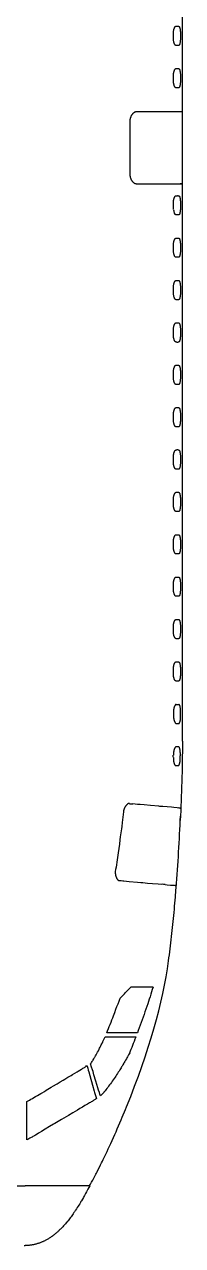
# Model space of a CAD drawing. Extents: x -17108 to 71323, y -8319 to 54197.
# Drawn here: x 53572 to 55557, y -8319 to 7051 of the extents above; entities that cross this region are included whole.
import ezdxf

# ---------------------------------------------------------------- set-up
doc = ezdxf.new("R2010")
doc.units = 0
doc.layers.get('0').update_dxf_attribs({"linetype": 'CONTINUOUS'})

msp = doc.modelspace()

# ---------------------------------------------------------------- linework, layer by layer
at = {"color": 7}
for p, q in [((55557, -1969), (55557, 22504)), ((55487, 7029), (55509, 7029)), ((55531, 6922), (55531, 6894)), ((55476, 6496), (55509, 6496)), ((55531, 6389), (55531, 6361)), ((55509, 6254), (55476, 6254)), ((55557, 5952), (54986, 5952)), ((54895, 5827), (54895, 5170)), ((54986, 5045), (55557, 5045)), ((55557, 5045), (55527, 5045)), ((55476, 4362), (55509, 4362)), ((55531, 4255), (55531, 4235)), ((55476, 3828), (55509, 3828)), ((55531, 3721), (55531, 3698)), ((55476, 3295), (55509, 3295)), ((55531, 3188), (55531, 3160)), ((55487, 2762), (55509, 2762)), ((55531, 2655), (55531, 2627)), ((55476, 2228), (55509, 2228)), ((55531, 2121), (55531, 2093)), ((55509, 1986), (55476, 1986)), ((55531, 1055), (55531, 1027)), ((55476, 628), (55509, 628)), ((55531, 521), (55531, 496)), ((55509, -147), (55476, -147)), ((55531, -12), (55531, -40)), ((55485, -439), (55509, -439)), ((55531, -546), (55531, -574)), ((55476, -972), (55509, -972)), ((55509, -1214), (55476, -1214)), ((55531, -1079), (55531, -1107)), ((55443, -1614), (55443, -1642)), ((55534, -1641), (55534, -1613)), ((55510, -2042), (55476, -2042)), ((55473, -2278), (55506, -2278)), ((55261, -2789), (55155, -2780)), ((54767, -5691), (54973, -5691)), ((53602, -6989), (53602, -6508))]:
    msp.add_line(p, q, dxfattribs=at)
at = {"color": 7, "ltscale": 0.35}
for p, q in [((55442, 6908), (55442, 6922)), ((55442, 6894), (55442, 6908)), ((55442, 6375), (55442, 6389)), ((55442, 6361), (55442, 6375)), ((55442, 4241), (55442, 4255)), ((55442, 3707), (55442, 3721)), ((55442, 3174), (55442, 3188)), ((55442, 2641), (55442, 2655)), ((55442, 2627), (55442, 2641)), ((55442, 2107), (55442, 2121)), ((55442, 1574), (55442, 1588)), ((55442, 1027), (55442, 1041)), ((55442, 507), (55442, 521)), ((55442, 493), (55442, 507)), ((55442, -26), (55442, -12)), ((55442, -560), (55442, -546)), ((55442, -574), (55442, -560))]:
    msp.add_line(p, q, dxfattribs=at)
at = {"color": 7, "ltscale": 0.349976}
for p, q in [((55442, 4774), (55442, 4788)), ((55442, 4227), (55442, 4241)), ((55442, 3693), (55442, 3707)), ((55442, 3160), (55442, 3174)), ((55442, 2093), (55442, 2107)), ((55442, 1560), (55442, 1574)), ((55442, -40), (55442, -26)), ((55442, -1107), (55442, -1093))]:
    msp.add_line(p, q, dxfattribs=at)
at = {"color": 7, "ltscale": 0.419995}
msp.add_line((55531, 4777), (55531, 4760), dxfattribs=at)
at = {"color": 7, "ltscale": 0.335449}
for p, q in [((55509, 4120), (55496, 4120)), ((55509, 3586), (55496, 3586))]:
    msp.add_line(p, q, dxfattribs=at)
at = {"color": 7, "ltscale": 0.011523}
msp.add_line((55557, 571), (55557, 571), dxfattribs=at)
at = {"color": 7, "ltscale": 0.011426}
msp.add_line((55557, -1969), (55557, -1969), dxfattribs=at)
msp.add_line((55557, -1969), (55557, -1969), dxfattribs=at)
at = {"color": 7, "ltscale": 0.000497951}
msp.add_line((55508, -2811), (55508, -2811), dxfattribs=at)
at = {"color": 7, "ltscale": 0.022053}
msp.add_line((55057, -3750), (55058, -3750), dxfattribs=at)
at = {"color": 7, "ltscale": 0.000198716}
msp.add_line((55461, -3785), (55461, -3785), dxfattribs=at)
at = {"color": 7, "ltscale": 0.000878906}
msp.add_line((55381, -4735), (55381, -4735), dxfattribs=at)
at = {"color": 7, "ltscale": 0.02373}
msp.add_line((55382, -4735), (55381, -4735), dxfattribs=at)
at = {"color": 7, "ltscale": 0.00384}
msp.add_line((54427, -5994), (54428, -5994), dxfattribs=at)
at = {"color": 7, "ltscale": 0.000870131}
msp.add_line((54428, -5994), (54428, -5994), dxfattribs=at)
at = {"color": 7, "ltscale": 0.053197}
msp.add_line((54347, -6056), (54349, -6054), dxfattribs=at)
at = {"color": 7, "ltscale": 0.000458699}
msp.add_line((54584, -6372), (54584, -6372), dxfattribs=at)
at = {"color": 7, "ltscale": 0.004805}
msp.add_line((54584, -6372), (54584, -6373), dxfattribs=at)
at = {"color": 7, "ltscale": 0.048169}
msp.add_line((53602, -6508), (53602, -6506), dxfattribs=at)
at = {"color": 7, "ltscale": 2.44141e-05}
msp.add_line((53582, -8319), (53582, -8319), dxfattribs=at)
msp.add_line((53582, -8319), (53582, -8319), dxfattribs=at)
at = {"color": 7}
for points in [[(55442, 6922), (55442, 6929), (55442, 6935), (55442, 6942), (55443, 6949), (55444, 6955), (55444, 6961), (55445, 6967), (55446, 6972), (55447, 6978), (55448, 6983), (55449, 6987), (55450, 6992), (55452, 6996), (55453, 7000), (55454, 7002), (55455, 7004), (55456, 7007), (55457, 7009), (55458, 7012), (55459, 7014), (55461, 7017), (55462, 7019), (55464, 7021), (55464, 7022), (55465, 7023), (55466, 7024), (55467, 7024), (55468, 7026), (55469, 7026), (55470, 7027), (55471, 7028)], [(55471, 7028), (55472, 7028), (55474, 7029), (55475, 7029), (55476, 7029), (55476, 7029), (55478, 7029), (55479, 7029), (55480, 7029)], [(55480, 7029), (55481, 7029), (55482, 7029), (55483, 7029), (55484, 7029), (55487, 7029)], [(55509, 7029), (55510, 7029), (55511, 7029), (55512, 7028), (55512, 7028), (55513, 7028), (55513, 7027), (55514, 7027), (55515, 7026), (55516, 7025), (55517, 7024), (55517, 7023), (55518, 7022), (55519, 7020), (55520, 7018), (55520, 7016), (55521, 7015), (55521, 7013), (55523, 7010), (55523, 7007), (55524, 7003), (55525, 7000), (55526, 6997), (55526, 6994), (55527, 6988), (55528, 6983), (55528, 6978), (55529, 6972), (55529, 6968), (55530, 6964), (55530, 6956), (55531, 6947), (55531, 6939), (55531, 6930), (55531, 6922)], [(55475, 6787), (55474, 6787), (55474, 6787), (55473, 6787), (55473, 6787), (55471, 6788), (55470, 6789), (55469, 6789), (55468, 6790), (55468, 6790), (55467, 6791), (55466, 6792), (55465, 6793), (55463, 6795), (55462, 6797), (55460, 6800), (55459, 6802), (55458, 6804), (55457, 6807), (55456, 6809), (55455, 6811), (55454, 6813), (55453, 6816), (55452, 6819), (55451, 6822), (55450, 6825), (55450, 6827), (55448, 6833), (55447, 6838), (55446, 6843), (55445, 6849), (55444, 6855), (55443, 6861), (55443, 6868), (55442, 6874), (55442, 6881), (55442, 6887), (55442, 6894)], [(55486, 6787), (55484, 6787), (55481, 6787), (55478, 6787), (55477, 6787), (55475, 6787)], [(55509, 6787), (55496, 6787), (55491, 6787), (55486, 6787)], [(55531, 6894), (55531, 6886), (55531, 6878), (55531, 6871), (55531, 6864), (55530, 6857), (55529, 6849), (55529, 6845), (55529, 6841), (55528, 6837), (55528, 6833), (55527, 6828), (55526, 6822), (55525, 6817), (55525, 6814), (55524, 6812), (55524, 6810), (55523, 6807), (55522, 6805), (55522, 6803), (55521, 6801), (55520, 6798), (55519, 6796), (55518, 6794), (55517, 6793), (55517, 6792), (55516, 6791), (55516, 6791), (55515, 6790), (55514, 6789), (55514, 6789), (55513, 6788), (55513, 6788), (55512, 6787), (55511, 6787), (55510, 6787), (55509, 6787)], [(55442, 6389), (55442, 6393), (55442, 6397), (55442, 6403), (55442, 6408), (55443, 6414), (55443, 6419), (55444, 6424), (55444, 6429), (55445, 6434), (55446, 6439), (55447, 6444), (55448, 6449), (55449, 6454), (55451, 6459), (55451, 6461), (55452, 6463), (55453, 6466), (55454, 6469), (55455, 6472), (55457, 6475), (55458, 6478), (55459, 6481), (55461, 6484), (55462, 6485), (55462, 6486), (55464, 6488), (55465, 6489), (55466, 6490), (55467, 6491), (55468, 6493), (55469, 6493), (55470, 6494), (55471, 6494), (55472, 6495), (55472, 6495), (55474, 6495), (55475, 6495), (55476, 6496)], [(55509, 6496), (55510, 6495), (55511, 6495), (55512, 6495), (55512, 6495), (55513, 6494), (55513, 6494), (55514, 6493), (55515, 6492), (55516, 6491), (55517, 6490), (55517, 6489), (55518, 6488), (55519, 6486), (55520, 6484), (55521, 6482), (55522, 6479), (55523, 6477), (55523, 6474), (55524, 6471), (55524, 6469), (55525, 6464), (55526, 6460), (55527, 6456), (55528, 6451), (55528, 6448), (55528, 6444), (55529, 6437), (55530, 6430), (55530, 6422), (55531, 6414), (55531, 6406), (55531, 6397), (55531, 6389)], [(55476, 6254), (55475, 6254), (55473, 6254), (55472, 6254), (55471, 6255), (55470, 6255), (55469, 6256), (55468, 6256), (55468, 6257), (55467, 6258), (55466, 6259), (55464, 6261), (55463, 6262), (55462, 6264), (55461, 6265), (55460, 6266), (55459, 6268), (55458, 6271), (55457, 6274), (55455, 6277), (55454, 6280), (55453, 6283), (55452, 6286), (55451, 6288), (55451, 6290), (55449, 6295), (55448, 6300), (55447, 6306), (55446, 6311), (55445, 6317), (55444, 6323), (55443, 6329), (55443, 6335), (55442, 6342), (55442, 6348), (55442, 6354), (55442, 6361)], [(55531, 6361), (55531, 6353), (55531, 6345), (55531, 6337), (55531, 6330), (55530, 6322), (55529, 6314), (55529, 6310), (55529, 6306), (55528, 6301), (55527, 6296), (55527, 6291), (55526, 6288), (55525, 6285), (55525, 6282), (55524, 6280), (55524, 6276), (55523, 6273), (55522, 6270), (55521, 6267), (55520, 6264), (55519, 6263), (55519, 6262), (55518, 6260), (55517, 6259), (55516, 6258), (55516, 6258), (55515, 6257), (55514, 6256), (55513, 6255), (55513, 6255), (55512, 6254), (55512, 6254), (55511, 6254), (55510, 6254), (55510, 6254), (55509, 6254)], [(54986, 5952), (54983, 5952), (54981, 5952), (54978, 5952), (54976, 5951), (54973, 5951), (54971, 5950), (54970, 5950), (54968, 5950), (54967, 5949), (54964, 5948), (54961, 5947), (54958, 5946), (54956, 5945), (54953, 5943), (54951, 5942), (54949, 5941), (54948, 5940), (54945, 5938), (54942, 5936), (54939, 5934), (54936, 5931), (54934, 5929), (54931, 5926), (54929, 5923), (54926, 5920), (54924, 5917), (54921, 5914), (54920, 5912), (54918, 5910), (54916, 5907), (54915, 5905), (54914, 5903), (54912, 5899), (54910, 5895), (54908, 5891), (54906, 5886), (54905, 5883), (54904, 5879), (54902, 5876), (54901, 5872), (54901, 5870), (54900, 5867), (54899, 5865), (54899, 5863), (54898, 5858), (54897, 5853), (54896, 5847), (54896, 5842), (54895, 5837), (54895, 5832), (54895, 5827)], [(54895, 5170), (54895, 5165), (54895, 5160), (54896, 5155), (54896, 5150), (54897, 5145), (54898, 5140), (54899, 5135), (54900, 5131), (54901, 5127), (54902, 5122), (54903, 5118), (54905, 5114), (54906, 5110), (54908, 5106), (54910, 5102), (54912, 5098), (54914, 5094), (54916, 5090), (54919, 5087), (54921, 5083), (54924, 5080), (54926, 5076), (54929, 5073), (54932, 5070), (54934, 5068), (54937, 5065), (54940, 5062), (54942, 5061), (54943, 5060), (54946, 5058), (54949, 5056), (54952, 5054), (54955, 5053), (54958, 5051), (54961, 5050), (54964, 5049), (54967, 5048), (54970, 5047), (54973, 5046), (54976, 5046), (54979, 5045), (54983, 5045), (54986, 5045)], [(55442, 4788), (55442, 4795), (55442, 4799), (55442, 4802), (55442, 4806), (55442, 4809), (55443, 4815), (55443, 4820), (55444, 4826), (55445, 4831), (55446, 4836), (55446, 4839), (55447, 4842), (55448, 4846), (55448, 4850), (55449, 4854), (55451, 4858), (55452, 4863), (55453, 4867), (55455, 4871), (55455, 4872), (55456, 4874), (55458, 4877), (55459, 4880), (55460, 4883), (55461, 4884), (55462, 4885), (55463, 4886), (55464, 4887), (55465, 4889), (55466, 4890), (55467, 4891), (55468, 4892), (55469, 4893), (55471, 4894), (55471, 4894), (55472, 4895), (55473, 4895), (55473, 4895), (55475, 4895), (55476, 4895), (55477, 4895), (55479, 4895), (55485, 4895), (55489, 4895), (55491, 4895)], [(55444, 4720), (55444, 4725), (55443, 4730), (55443, 4736), (55442, 4738), (55442, 4742), (55442, 4746), (55442, 4752), (55442, 4758), (55442, 4763), (55442, 4774)], [(55491, 4895), (55493, 4895), (55494, 4895), (55496, 4895), (55499, 4896), (55500, 4896), (55501, 4896), (55503, 4896), (55504, 4895), (55505, 4895)], [(55505, 4895), (55506, 4895), (55506, 4895), (55507, 4895), (55508, 4895), (55509, 4895), (55510, 4895), (55510, 4895), (55511, 4895), (55512, 4895), (55512, 4894), (55513, 4894), (55514, 4893), (55515, 4892), (55516, 4892), (55516, 4891), (55517, 4889), (55518, 4888), (55519, 4886), (55520, 4884), (55520, 4883), (55521, 4881), (55522, 4880)], [(55522, 4880), (55522, 4878), (55523, 4876), (55524, 4872), (55525, 4868), (55526, 4864), (55526, 4859), (55527, 4855), (55528, 4851), (55528, 4848), (55528, 4844), (55529, 4840), (55529, 4835), (55530, 4831)], [(55530, 4831), (55530, 4823), (55531, 4816), (55531, 4809), (55531, 4801), (55531, 4794)], [(55531, 4794), (55531, 4788), (55531, 4777)], [(55466, 4658), (55465, 4660), (55463, 4661), (55462, 4663), (55461, 4665), (55460, 4666), (55459, 4668), (55458, 4671), (55456, 4674)], [(55476, 4653), (55475, 4653), (55474, 4654), (55472, 4654), (55471, 4654), (55470, 4655), (55469, 4655), (55469, 4656), (55468, 4657), (55467, 4657), (55466, 4658)], [(55509, 4653), (55486, 4653), (55476, 4653)], [(55531, 4760), (55531, 4755), (55531, 4751), (55531, 4746), (55531, 4741), (55531, 4734), (55530, 4726), (55530, 4719), (55529, 4712), (55528, 4705), (55528, 4701), (55528, 4698), (55527, 4695), (55527, 4691), (55526, 4687), (55525, 4682), (55524, 4677), (55523, 4675), (55523, 4673), (55522, 4671), (55522, 4669), (55521, 4668), (55520, 4666), (55520, 4664), (55519, 4662), (55518, 4660), (55517, 4659), (55516, 4657), (55515, 4657), (55515, 4656), (55514, 4655), (55513, 4655), (55513, 4654), (55512, 4654), (55512, 4654), (55511, 4654), (55510, 4653), (55509, 4653)], [(55442, 4255), (55442, 4261), (55442, 4266), (55442, 4272), (55443, 4278), (55443, 4283), (55444, 4288), (55444, 4293), (55445, 4299), (55446, 4304), (55447, 4309), (55448, 4315), (55449, 4320), (55450, 4325), (55451, 4327), (55452, 4329), (55453, 4332), (55454, 4335), (55455, 4338), (55456, 4340), (55457, 4342), (55458, 4344), (55459, 4347), (55460, 4349), (55462, 4351), (55463, 4353), (55464, 4354), (55465, 4355), (55466, 4356), (55467, 4357), (55468, 4358), (55469, 4359), (55470, 4360), (55471, 4361), (55472, 4361), (55473, 4361), (55474, 4362), (55475, 4362), (55476, 4362)], [(55509, 4362), (55510, 4362), (55511, 4362), (55512, 4361), (55512, 4361), (55513, 4361), (55513, 4360), (55514, 4359), (55515, 4359), (55516, 4358), (55517, 4357), (55517, 4356), (55518, 4355), (55519, 4353), (55520, 4351), (55521, 4348), (55522, 4346), (55523, 4343), (55523, 4340), (55524, 4338), (55524, 4335), (55525, 4331), (55526, 4326), (55527, 4322), (55528, 4317), (55528, 4314), (55528, 4311), (55529, 4303), (55530, 4296), (55530, 4289), (55531, 4280), (55531, 4272), (55531, 4263), (55531, 4255)], [(55481, 4120), (55480, 4120), (55479, 4120), (55478, 4120), (55477, 4120), (55476, 4120), (55475, 4120), (55474, 4120), (55474, 4120), (55473, 4120), (55472, 4121), (55471, 4121), (55470, 4121), (55469, 4122), (55468, 4123), (55467, 4124), (55467, 4124), (55466, 4125), (55465, 4126), (55464, 4128), (55462, 4130), (55461, 4132), (55460, 4134), (55458, 4136), (55457, 4138), (55456, 4141), (55455, 4143), (55455, 4145), (55454, 4147), (55453, 4149), (55452, 4151), (55452, 4154), (55450, 4158), (55449, 4163), (55448, 4168), (55447, 4173), (55446, 4179), (55445, 4185), (55444, 4192), (55443, 4198), (55443, 4204), (55442, 4210), (55442, 4217), (55442, 4222), (55442, 4227)], [(55531, 4235), (55531, 4227), (55531, 4223), (55531, 4215), (55531, 4207), (55531, 4200), (55530, 4194), (55530, 4186), (55529, 4178), (55529, 4174), (55528, 4170), (55528, 4165), (55527, 4160), (55526, 4156), (55525, 4151), (55525, 4148), (55524, 4146), (55524, 4142), (55523, 4139), (55522, 4137), (55521, 4134), (55520, 4131), (55519, 4129), (55518, 4127), (55517, 4126), (55517, 4125), (55516, 4124), (55516, 4124), (55515, 4123), (55514, 4122), (55513, 4121), (55513, 4121), (55512, 4121), (55511, 4120), (55511, 4120), (55510, 4120), (55509, 4120)], [(55496, 4120), (55491, 4120), (55487, 4120), (55484, 4120), (55481, 4120)], [(55442, 3721), (55442, 3727), (55442, 3733), (55442, 3739), (55443, 3744), (55443, 3750), (55444, 3755), (55444, 3760), (55445, 3765), (55446, 3771), (55447, 3776), (55448, 3781), (55449, 3786), (55450, 3791), (55451, 3794), (55452, 3796), (55453, 3799), (55454, 3802), (55455, 3805), (55456, 3807), (55457, 3809), (55458, 3811), (55459, 3813), (55460, 3815), (55462, 3818), (55463, 3820), (55464, 3821), (55465, 3822), (55466, 3823), (55467, 3824), (55468, 3825), (55469, 3826), (55470, 3827), (55471, 3827), (55472, 3828), (55473, 3828), (55474, 3828), (55475, 3828), (55476, 3828)], [(55481, 3586), (55480, 3586), (55479, 3586), (55478, 3586), (55477, 3586), (55476, 3586), (55475, 3586), (55474, 3586), (55474, 3587), (55473, 3587), (55472, 3587), (55471, 3588), (55470, 3588), (55469, 3589), (55468, 3590), (55467, 3590), (55467, 3591), (55466, 3592), (55465, 3592), (55464, 3594), (55462, 3596), (55461, 3598), (55460, 3601), (55458, 3603), (55457, 3605), (55456, 3607), (55455, 3609), (55455, 3611), (55454, 3613), (55453, 3616), (55452, 3618), (55452, 3620), (55450, 3625), (55449, 3630), (55448, 3635), (55447, 3640), (55446, 3646), (55445, 3652), (55444, 3658), (55443, 3664), (55443, 3671), (55442, 3677), (55442, 3683), (55442, 3688), (55442, 3693)], [(55509, 3828), (55510, 3828), (55511, 3828), (55512, 3828), (55512, 3828), (55513, 3827), (55513, 3827), (55514, 3826), (55515, 3825), (55516, 3824), (55517, 3823), (55517, 3822), (55518, 3821), (55519, 3819), (55520, 3817), (55521, 3815), (55522, 3812), (55523, 3809), (55523, 3807), (55524, 3804), (55524, 3802), (55525, 3797), (55526, 3793), (55527, 3789), (55528, 3784), (55528, 3781), (55528, 3777), (55529, 3770), (55530, 3763), (55530, 3755), (55531, 3747), (55531, 3738), (55531, 3730), (55531, 3721)], [(55531, 3698), (55531, 3693), (55531, 3684), (55531, 3681), (55531, 3673), (55531, 3666), (55530, 3659), (55530, 3652), (55529, 3644), (55529, 3640), (55528, 3636), (55528, 3631), (55527, 3627), (55526, 3622), (55525, 3617), (55525, 3614), (55524, 3612), (55523, 3609), (55523, 3606), (55522, 3603), (55521, 3600), (55520, 3598), (55519, 3596), (55518, 3594), (55517, 3593), (55517, 3592), (55516, 3591), (55516, 3590), (55515, 3589), (55514, 3588), (55513, 3588), (55513, 3587), (55512, 3587), (55511, 3587), (55511, 3587), (55510, 3586), (55509, 3586)], [(55496, 3586), (55491, 3586), (55487, 3586), (55484, 3586), (55481, 3586)], [(55442, 3188), (55442, 3194), (55442, 3200), (55442, 3205), (55443, 3211), (55443, 3216), (55444, 3222), (55444, 3227), (55445, 3232), (55446, 3237), (55447, 3243), (55448, 3248), (55449, 3253), (55450, 3258), (55451, 3260), (55452, 3263), (55453, 3266), (55454, 3269), (55455, 3272), (55456, 3273), (55457, 3275), (55458, 3278), (55459, 3280), (55460, 3282), (55462, 3284), (55463, 3287), (55464, 3288), (55465, 3289), (55466, 3290), (55467, 3291), (55468, 3292), (55469, 3293), (55470, 3294), (55471, 3294), (55472, 3294), (55473, 3295), (55474, 3295), (55475, 3295), (55476, 3295)], [(55509, 3295), (55510, 3295), (55511, 3295), (55512, 3295), (55512, 3294), (55513, 3294), (55513, 3294), (55514, 3293), (55515, 3292), (55516, 3291), (55517, 3290), (55517, 3289), (55518, 3288), (55519, 3286), (55520, 3284), (55521, 3281), (55522, 3279), (55523, 3276), (55523, 3273), (55524, 3271), (55524, 3269), (55525, 3264), (55526, 3260), (55527, 3255), (55528, 3251), (55528, 3247), (55528, 3244), (55529, 3237), (55530, 3229), (55530, 3222), (55531, 3214), (55531, 3205), (55531, 3197), (55531, 3188)], [(55475, 3053), (55474, 3053), (55474, 3053), (55473, 3053), (55472, 3054), (55471, 3054), (55470, 3055), (55469, 3056), (55468, 3056), (55467, 3057), (55467, 3058), (55466, 3058), (55464, 3060), (55463, 3062), (55462, 3063), (55461, 3064), (55460, 3067), (55458, 3069), (55457, 3072), (55456, 3075), (55455, 3077), (55454, 3079), (55453, 3082), (55452, 3084), (55451, 3088), (55450, 3093), (55449, 3098), (55447, 3102), (55446, 3107), (55446, 3113), (55445, 3118), (55444, 3121), (55444, 3124), (55443, 3127), (55443, 3131), (55443, 3138), (55442, 3143), (55442, 3149), (55442, 3154), (55442, 3160)], [(55531, 3160), (55531, 3152), (55531, 3145), (55531, 3137), (55531, 3130), (55530, 3124), (55530, 3117), (55529, 3113), (55529, 3109), (55529, 3106), (55528, 3102), (55527, 3097), (55527, 3092), (55526, 3087), (55525, 3082), (55524, 3080), (55524, 3077), (55523, 3074), (55522, 3071), (55521, 3069), (55520, 3066), (55520, 3064), (55519, 3063), (55518, 3061), (55518, 3060), (55517, 3058), (55516, 3057), (55515, 3056), (55515, 3056), (55514, 3055), (55513, 3055), (55513, 3054), (55512, 3054), (55511, 3053), (55510, 3053)], [(55486, 3053), (55484, 3053), (55481, 3053), (55478, 3053), (55477, 3053), (55475, 3053)], [(55510, 3053), (55508, 3053), (55507, 3053), (55505, 3053), (55502, 3053), (55501, 3053)], [(55442, 2655), (55442, 2661), (55442, 2668), (55442, 2675), (55443, 2682), (55444, 2688), (55444, 2694), (55445, 2699), (55446, 2705), (55447, 2710), (55448, 2716), (55449, 2720), (55450, 2724), (55452, 2729), (55453, 2733), (55454, 2735), (55455, 2737), (55456, 2740), (55457, 2742), (55458, 2745), (55459, 2747), (55461, 2750), (55462, 2752), (55464, 2754), (55464, 2755), (55465, 2756), (55466, 2757), (55467, 2757), (55468, 2758), (55469, 2759), (55470, 2760), (55471, 2761)], [(55475, 2520), (55474, 2520), (55474, 2520), (55473, 2520), (55473, 2520), (55471, 2521), (55470, 2521), (55469, 2522), (55468, 2523), (55468, 2523), (55467, 2524), (55466, 2525), (55465, 2526), (55463, 2528), (55462, 2530), (55460, 2532), (55459, 2535), (55458, 2537), (55457, 2539), (55456, 2542), (55455, 2544), (55454, 2546), (55453, 2549), (55452, 2552), (55451, 2555), (55450, 2558), (55450, 2560), (55448, 2565), (55447, 2571), (55446, 2576), (55445, 2582), (55444, 2588), (55443, 2594), (55443, 2601), (55442, 2607), (55442, 2614), (55442, 2620), (55442, 2627)], [(55471, 2761), (55472, 2761), (55474, 2761), (55475, 2762), (55476, 2762), (55476, 2762), (55478, 2762), (55479, 2762), (55480, 2762)], [(55480, 2762), (55481, 2762), (55482, 2762), (55483, 2762), (55484, 2762), (55487, 2762)], [(55509, 2762), (55510, 2762), (55511, 2761), (55512, 2761), (55512, 2761), (55513, 2761), (55513, 2760), (55514, 2759), (55515, 2758), (55516, 2758), (55517, 2756), (55517, 2756), (55518, 2755), (55519, 2753), (55520, 2751), (55520, 2749), (55521, 2748), (55521, 2746), (55523, 2743), (55523, 2739), (55524, 2736), (55525, 2732), (55526, 2730), (55526, 2727), (55527, 2721), (55528, 2716), (55528, 2711), (55529, 2705), (55529, 2701), (55530, 2697), (55530, 2689), (55531, 2680), (55531, 2672), (55531, 2663), (55531, 2655)], [(55531, 2627), (55531, 2619), (55531, 2611), (55531, 2603), (55531, 2597), (55530, 2590), (55529, 2582), (55529, 2578), (55529, 2574), (55528, 2570), (55528, 2566), (55527, 2560), (55526, 2555), (55525, 2550), (55525, 2547), (55524, 2545), (55524, 2542), (55523, 2540), (55522, 2538), (55522, 2536), (55521, 2533), (55520, 2531), (55519, 2529), (55518, 2527), (55517, 2526), (55517, 2525), (55516, 2524), (55516, 2524), (55515, 2522), (55514, 2522), (55514, 2521), (55513, 2521), (55513, 2521), (55512, 2520), (55511, 2520), (55510, 2520), (55509, 2520)], [(55486, 2520), (55484, 2520), (55481, 2520), (55478, 2520), (55477, 2520), (55475, 2520)], [(55509, 2520), (55496, 2520), (55491, 2520), (55486, 2520)], [(55442, 2121), (55442, 2126), (55442, 2130), (55442, 2136), (55442, 2141), (55443, 2147), (55443, 2152), (55444, 2157), (55444, 2162), (55445, 2167), (55446, 2172), (55447, 2177), (55448, 2182), (55449, 2187), (55451, 2191), (55451, 2194), (55452, 2196), (55453, 2199), (55454, 2202), (55455, 2205), (55457, 2208), (55458, 2211), (55459, 2214), (55461, 2217), (55462, 2218), (55462, 2219), (55464, 2220), (55465, 2222), (55466, 2223), (55467, 2224), (55468, 2225), (55469, 2226), (55470, 2226), (55471, 2227), (55472, 2227), (55472, 2228), (55474, 2228), (55475, 2228), (55476, 2228)], [(55509, 2228), (55510, 2228), (55511, 2228), (55512, 2228), (55512, 2227), (55513, 2227), (55513, 2227), (55514, 2226), (55515, 2225), (55516, 2224), (55517, 2223), (55517, 2222), (55518, 2221), (55519, 2219), (55520, 2217), (55521, 2215), (55522, 2212), (55523, 2209), (55523, 2206), (55524, 2204), (55524, 2202), (55525, 2197), (55526, 2193), (55527, 2188), (55528, 2184), (55528, 2181), (55528, 2177), (55529, 2170), (55530, 2163), (55530, 2155), (55531, 2147), (55531, 2138), (55531, 2130), (55531, 2121)], [(55476, 1986), (55475, 1986), (55473, 1987), (55472, 1987), (55471, 1987), (55470, 1988), (55469, 1989), (55468, 1989), (55468, 1990), (55467, 1990), (55466, 1992), (55464, 1993), (55463, 1995), (55462, 1996), (55461, 1998), (55460, 1999), (55459, 2001), (55458, 2003), (55457, 2006), (55455, 2010), (55454, 2012), (55453, 2015), (55452, 2018), (55451, 2021), (55451, 2023), (55449, 2028), (55448, 2033), (55447, 2038), (55446, 2044), (55445, 2050), (55444, 2056), (55443, 2062), (55443, 2068), (55442, 2074), (55442, 2081), (55442, 2087), (55442, 2093)], [(55531, 2093), (55531, 2086), (55531, 2078), (55531, 2070), (55531, 2063), (55530, 2055), (55529, 2047), (55529, 2043), (55529, 2039), (55528, 2034), (55527, 2029), (55527, 2024), (55526, 2021), (55525, 2018), (55525, 2015), (55524, 2013), (55524, 2009), (55523, 2006), (55522, 2003), (55521, 2000), (55520, 1997), (55519, 1996), (55519, 1995), (55518, 1993), (55517, 1992), (55516, 1991), (55516, 1990), (55515, 1990), (55514, 1989), (55513, 1988), (55513, 1987), (55512, 1987), (55512, 1987), (55511, 1987), (55510, 1986), (55510, 1986), (55509, 1986)], [(55442, 1588), (55442, 1594), (55442, 1599), (55442, 1605), (55443, 1611), (55443, 1616), (55444, 1622), (55444, 1629), (55445, 1635), (55446, 1638), (55447, 1641), (55447, 1645), (55448, 1649), (55449, 1653), (55450, 1658), (55451, 1660), (55452, 1662), (55453, 1665), (55454, 1668), (55455, 1671), (55457, 1675), (55458, 1678), (55459, 1680), (55460, 1681), (55461, 1683), (55462, 1685), (55464, 1687), (55465, 1689), (55466, 1690), (55467, 1691), (55468, 1692), (55469, 1693), (55470, 1693), (55471, 1694), (55472, 1694), (55473, 1694), (55474, 1695), (55475, 1695)], [(55475, 1695), (55477, 1695), (55478, 1695), (55481, 1695), (55484, 1695), (55486, 1695)], [(55501, 1695), (55502, 1695), (55505, 1695), (55508, 1695), (55509, 1695), (55510, 1695)], [(55510, 1695), (55511, 1695), (55511, 1695), (55512, 1694), (55513, 1694), (55513, 1694), (55514, 1693), (55515, 1692), (55516, 1691), (55516, 1690), (55517, 1689), (55518, 1688), (55518, 1687), (55519, 1686), (55519, 1685), (55520, 1684), (55520, 1682), (55521, 1681), (55522, 1678), (55523, 1674), (55524, 1672), (55524, 1669), (55525, 1667), (55525, 1664), (55526, 1660), (55527, 1656), (55528, 1651), (55528, 1647), (55528, 1644), (55529, 1640), (55529, 1636), (55530, 1628), (55530, 1620), (55531, 1612), (55531, 1603), (55531, 1595), (55531, 1588)], [(55475, 1453), (55474, 1453), (55474, 1453), (55473, 1453), (55472, 1453), (55471, 1454), (55470, 1455), (55469, 1455), (55468, 1456), (55467, 1457), (55467, 1457), (55466, 1458), (55464, 1460), (55463, 1462), (55462, 1463), (55461, 1464), (55460, 1467), (55458, 1469), (55457, 1472), (55456, 1475), (55455, 1477), (55454, 1479), (55453, 1481), (55452, 1484), (55451, 1488), (55450, 1493), (55449, 1497), (55447, 1502), (55446, 1507), (55446, 1512), (55445, 1517), (55444, 1521), (55444, 1524), (55443, 1527), (55443, 1531), (55443, 1537), (55442, 1543), (55442, 1549), (55442, 1554), (55442, 1560)], [(55531, 1588), (55531, 1560), (55531, 1555), (55531, 1547), (55531, 1538), (55530, 1529), (55530, 1525), (55530, 1520), (55529, 1514), (55529, 1507), (55528, 1501), (55527, 1495), (55526, 1490), (55526, 1485), (55525, 1480), (55524, 1478), (55523, 1475), (55523, 1473), (55522, 1471), (55522, 1469), (55521, 1468), (55521, 1466), (55520, 1465), (55519, 1463), (55518, 1461), (55517, 1459), (55516, 1458), (55515, 1456), (55515, 1456), (55514, 1455), (55513, 1454), (55513, 1454), (55512, 1454), (55512, 1453), (55511, 1453), (55510, 1453), (55509, 1453)], [(55486, 1453), (55484, 1453), (55481, 1453), (55478, 1453), (55477, 1453), (55475, 1453)], [(55509, 1453), (55496, 1453), (55491, 1453), (55486, 1453)], [(55442, 1058), (55442, 1062), (55442, 1066), (55442, 1071), (55443, 1077), (55443, 1082), (55444, 1088), (55444, 1094), (55445, 1097), (55445, 1101), (55446, 1104), (55446, 1107), (55447, 1112), (55449, 1117), (55450, 1122), (55451, 1126), (55452, 1131), (55453, 1133), (55454, 1135), (55455, 1138), (55456, 1140), (55457, 1143), (55459, 1146), (55460, 1149), (55461, 1150), (55462, 1151), (55463, 1153), (55464, 1154), (55465, 1155), (55466, 1157), (55467, 1157), (55468, 1158), (55468, 1159), (55469, 1159), (55470, 1160), (55471, 1161), (55473, 1161), (55474, 1161), (55475, 1161), (55476, 1162)], [(55476, 1162), (55485, 1162), (55490, 1162), (55497, 1162), (55501, 1162), (55502, 1162), (55505, 1162)], [(55505, 1162), (55506, 1161), (55507, 1162), (55509, 1162), (55509, 1162), (55510, 1161), (55511, 1161), (55512, 1161), (55512, 1161), (55513, 1160), (55514, 1160), (55515, 1159), (55515, 1158), (55516, 1157), (55517, 1156), (55517, 1155), (55518, 1153), (55519, 1151), (55520, 1149), (55521, 1147), (55522, 1145), (55522, 1143), (55523, 1141), (55524, 1137), (55525, 1133), (55525, 1130), (55526, 1127), (55527, 1122), (55528, 1116), (55528, 1110), (55529, 1105), (55529, 1101), (55530, 1097), (55530, 1093), (55530, 1086), (55531, 1080), (55531, 1074), (55531, 1069), (55531, 1064), (55531, 1055)], [(55442, 1041), (55442, 1052), (55442, 1058)], [(55475, 920), (55474, 920), (55474, 920), (55473, 920), (55473, 920), (55471, 920), (55470, 921), (55469, 922), (55468, 922), (55468, 923), (55467, 924), (55466, 924), (55465, 926), (55463, 928), (55462, 930), (55460, 932), (55459, 935), (55458, 937), (55457, 939), (55456, 942), (55455, 944), (55454, 946), (55453, 949), (55452, 952), (55451, 955), (55450, 957), (55450, 960), (55448, 965), (55447, 970), (55446, 976), (55445, 981), (55444, 988), (55443, 994), (55443, 1000), (55442, 1007), (55442, 1013), (55442, 1020), (55442, 1027)], [(55531, 1027), (55531, 1018), (55531, 1011), (55531, 1003), (55531, 996), (55530, 989), (55529, 981), (55529, 974), (55528, 967), (55528, 964), (55527, 961), (55526, 955), (55526, 952), (55525, 949), (55524, 946), (55524, 943), (55523, 939), (55522, 937), (55522, 935), (55521, 934), (55520, 932), (55520, 930), (55519, 928), (55518, 927), (55517, 925), (55516, 924), (55515, 922), (55514, 922), (55513, 921), (55512, 920), (55511, 920), (55511, 920), (55510, 920), (55510, 920), (55509, 920)], [(55486, 920), (55484, 920), (55481, 919), (55478, 919), (55477, 919), (55475, 920)], [(55509, 920), (55496, 919), (55491, 919), (55486, 920)], [(55442, 521), (55442, 527), (55442, 533), (55442, 538), (55443, 544), (55443, 549), (55444, 555), (55444, 561), (55445, 566), (55446, 571), (55447, 577), (55448, 582), (55449, 587), (55451, 592), (55452, 596), (55453, 598), (55454, 601), (55454, 603), (55455, 605), (55456, 606), (55457, 608), (55458, 611), (55459, 613), (55460, 615), (55462, 617), (55463, 620), (55464, 621), (55465, 622), (55466, 623), (55467, 624), (55468, 625), (55469, 626), (55470, 627), (55471, 627), (55472, 627), (55473, 628), (55474, 628), (55475, 628), (55476, 628)], [(55509, 628), (55510, 628), (55511, 628), (55512, 628), (55512, 627), (55513, 627), (55513, 627), (55514, 626), (55515, 625), (55516, 624), (55517, 623), (55517, 622), (55518, 621), (55519, 619), (55520, 617), (55521, 614), (55522, 612), (55523, 609), (55523, 606), (55524, 604), (55524, 602), (55525, 597), (55526, 593), (55527, 588), (55528, 584), (55528, 580), (55528, 577), (55529, 570), (55530, 562), (55530, 554), (55531, 545), (55531, 537), (55531, 529), (55531, 521)], [(55475, 386), (55474, 386), (55473, 387), (55472, 387), (55471, 387), (55470, 388), (55469, 389), (55468, 389), (55467, 390), (55466, 391), (55465, 392), (55464, 393), (55463, 395), (55462, 396), (55462, 397), (55460, 399), (55459, 402), (55457, 405), (55456, 406), (55456, 408), (55454, 412), (55453, 416), (55451, 420), (55450, 424), (55449, 428), (55448, 432), (55447, 436), (55447, 438), (55446, 441), (55445, 447), (55445, 450), (55444, 454), (55444, 460), (55443, 467), (55442, 473), (55442, 480), (55442, 486), (55442, 493)], [(55531, 496), (55531, 487), (55531, 478), (55531, 476), (55531, 468), (55530, 461), (55530, 455), (55530, 449), (55529, 442), (55528, 438), (55528, 434), (55527, 429), (55526, 423), (55526, 418), (55525, 413), (55524, 411), (55523, 408), (55523, 406), (55522, 404), (55521, 401), (55520, 399), (55519, 396), (55518, 394), (55518, 393), (55517, 392), (55517, 391), (55516, 391), (55515, 389), (55515, 389), (55514, 388), (55514, 388), (55513, 387), (55512, 387), (55512, 387), (55511, 386), (55510, 386)], [(55486, 386), (55484, 386), (55481, 386), (55478, 386), (55477, 386), (55475, 386)], [(55501, 386), (55494, 386), (55486, 386)], [(55510, 386), (55509, 386), (55507, 386), (55505, 386), (55502, 386), (55501, 386)], [(55442, -12), (55442, -7), (55442, -1), (55442, 5), (55443, 10), (55443, 16), (55444, 21), (55444, 27), (55445, 33), (55446, 39), (55447, 45), (55448, 48), (55449, 51), (55449, 53), (55450, 56), (55451, 59), (55452, 63), (55453, 65), (55454, 67), (55454, 69), (55455, 71), (55456, 73), (55457, 75), (55458, 77), (55459, 79), (55460, 82), (55461, 84), (55463, 86), (55464, 88), (55465, 89), (55466, 89), (55467, 91), (55468, 92), (55470, 93), (55470, 93), (55471, 94), (55472, 94), (55472, 94), (55473, 94), (55474, 95), (55475, 95)], [(55475, 95), (55477, 95), (55478, 95), (55481, 95), (55484, 95), (55486, 95)], [(55486, 95), (55494, 95), (55501, 95)], [(55501, 95), (55502, 95), (55505, 95), (55508, 95), (55509, 95), (55510, 95)], [(55510, 95), (55511, 95), (55511, 94), (55512, 94), (55513, 94), (55513, 93), (55514, 93), (55514, 92), (55515, 92), (55516, 91), (55517, 90), (55518, 88), (55519, 86), (55519, 84), (55520, 82), (55521, 81), (55521, 79), (55523, 76), (55523, 74), (55524, 72), (55525, 67), (55526, 63), (55526, 58), (55527, 55), (55527, 52), (55528, 48), (55528, 45), (55529, 38), (55530, 31), (55530, 27), (55530, 22), (55531, 14), (55531, 5), (55531, -4), (55531, -12)], [(55476, -147), (55475, -147), (55473, -147), (55472, -147), (55471, -146), (55470, -145), (55469, -145), (55468, -144), (55468, -144), (55467, -143), (55466, -142), (55464, -140), (55463, -139), (55462, -137), (55461, -136), (55460, -134), (55459, -133), (55458, -130), (55457, -127), (55455, -124), (55454, -121), (55453, -118), (55452, -115), (55451, -113), (55451, -110), (55449, -105), (55448, -100), (55447, -95), (55446, -90), (55445, -84), (55444, -78), (55443, -72), (55443, -66), (55442, -59), (55442, -53), (55442, -47), (55442, -40)], [(55531, -40), (55531, -48), (55531, -56), (55531, -64), (55531, -71), (55530, -79), (55529, -87), (55529, -91), (55529, -95), (55528, -98), (55528, -102), (55527, -108), (55526, -114), (55525, -116), (55525, -119), (55524, -122), (55524, -124), (55523, -128), (55522, -131), (55521, -133), (55520, -135), (55520, -136), (55519, -137), (55518, -139), (55518, -140), (55517, -141), (55516, -142), (55516, -144), (55515, -144), (55514, -145), (55513, -146), (55512, -147), (55512, -147), (55511, -147), (55510, -147), (55509, -147)], [(55442, -546), (55442, -540), (55442, -534), (55442, -529), (55443, -523), (55443, -518), (55444, -512), (55444, -506), (55445, -501), (55446, -495), (55447, -490), (55448, -485), (55449, -480), (55450, -476), (55452, -472), (55453, -468), (55454, -466), (55455, -464), (55456, -461), (55457, -458), (55458, -456), (55459, -453), (55461, -451), (55462, -449), (55464, -447), (55464, -446), (55465, -445), (55466, -444), (55467, -443), (55468, -442), (55469, -441), (55470, -440), (55471, -440)], [(55471, -440), (55472, -439), (55473, -439), (55474, -439), (55475, -439), (55476, -439), (55477, -439), (55478, -439), (55479, -439)], [(55479, -439), (55480, -439), (55481, -439), (55483, -439), (55485, -439)], [(55509, -439), (55510, -439), (55511, -439), (55512, -439), (55512, -440), (55513, -440), (55513, -440), (55514, -441), (55515, -442), (55516, -443), (55517, -444), (55517, -445), (55518, -446), (55519, -447), (55520, -449), (55520, -451), (55521, -453), (55522, -455), (55523, -458), (55524, -462), (55524, -464), (55525, -467), (55526, -471), (55527, -477), (55527, -482), (55528, -485), (55528, -489), (55529, -493), (55529, -496), (55530, -504), (55530, -512), (55531, -521), (55531, -529), (55531, -537), (55531, -546)], [(55475, -681), (55474, -681), (55474, -681), (55473, -680), (55473, -680), (55471, -680), (55470, -679), (55469, -678), (55468, -678), (55468, -677), (55467, -676), (55466, -676), (55465, -674), (55463, -672), (55462, -670), (55460, -668), (55459, -666), (55458, -663), (55457, -661), (55456, -659), (55455, -657), (55454, -655), (55453, -652), (55452, -649), (55451, -645), (55450, -643), (55450, -640), (55448, -635), (55447, -630), (55446, -624), (55445, -619), (55444, -613), (55443, -606), (55443, -600), (55442, -593), (55442, -587), (55442, -580), (55442, -574)], [(55531, -574), (55531, -582), (55531, -589), (55531, -597), (55531, -604), (55530, -611), (55529, -619), (55529, -626), (55528, -633), (55528, -636), (55527, -640), (55526, -645), (55526, -648), (55525, -651), (55524, -654), (55524, -658), (55523, -661), (55522, -663), (55522, -665), (55521, -666), (55520, -668), (55520, -670), (55519, -672), (55518, -674), (55517, -675), (55516, -677), (55515, -678), (55514, -679), (55513, -679), (55512, -680), (55511, -680), (55511, -681), (55510, -681), (55510, -681), (55509, -681)], [(55486, -681), (55484, -681), (55481, -681), (55478, -681), (55477, -681), (55475, -681)], [(55509, -681), (55496, -681), (55491, -681), (55486, -681)], [(55442, -1093), (55442, -1079), (55442, -1072), (55442, -1067), (55442, -1062), (55442, -1057), (55443, -1052), (55443, -1047), (55444, -1042), (55445, -1036), (55446, -1031), (55447, -1025), (55448, -1019), (55449, -1017), (55449, -1014), (55450, -1011), (55451, -1009), (55452, -1005), (55453, -1002), (55454, -999), (55455, -997), (55455, -995), (55457, -992), (55458, -990), (55459, -988), (55460, -985), (55462, -983), (55463, -981), (55464, -979), (55466, -977), (55467, -976), (55468, -975), (55469, -975), (55469, -974), (55470, -974), (55471, -973), (55472, -973), (55473, -972), (55475, -972), (55476, -972)], [(55509, -972), (55510, -972), (55511, -972), (55512, -973), (55512, -973), (55513, -973), (55513, -974), (55514, -974), (55515, -975), (55516, -976), (55517, -977), (55517, -978), (55518, -979), (55518, -980), (55519, -981), (55520, -984), (55521, -987), (55522, -990), (55523, -991), (55523, -994), (55524, -996), (55524, -998), (55525, -1003), (55526, -1008), (55527, -1013), (55528, -1018), (55528, -1023), (55529, -1026), (55529, -1030), (55529, -1034), (55530, -1038), (55530, -1047), (55531, -1055), (55531, -1063), (55531, -1071), (55531, -1079)], [(55446, -1160), (55446, -1155), (55445, -1149), (55444, -1144), (55443, -1139), (55443, -1133), (55443, -1130), (55442, -1127), (55442, -1120), (55442, -1113), (55442, -1107)], [(55476, -1214), (55475, -1214), (55474, -1214), (55472, -1213), (55471, -1213), (55470, -1212), (55469, -1212), (55468, -1211), (55467, -1210), (55466, -1209), (55466, -1209), (55464, -1207), (55463, -1205), (55462, -1203), (55460, -1201), (55459, -1199), (55458, -1197), (55457, -1194), (55456, -1192), (55455, -1190), (55454, -1188), (55453, -1184), (55451, -1179), (55450, -1175), (55449, -1170), (55447, -1165), (55446, -1160)], [(55529, -1160), (55528, -1166), (55527, -1172), (55526, -1178), (55526, -1181), (55525, -1184), (55525, -1187), (55524, -1189), (55524, -1191), (55523, -1193), (55522, -1196), (55521, -1199), (55521, -1201), (55520, -1204), (55519, -1206), (55518, -1207), (55517, -1208), (55517, -1209), (55516, -1210), (55515, -1211), (55514, -1212), (55513, -1213), (55513, -1213), (55512, -1213), (55512, -1214), (55511, -1214), (55511, -1214), (55510, -1214), (55509, -1214)], [(55531, -1107), (55531, -1113), (55531, -1118), (55531, -1124), (55531, -1132), (55530, -1140), (55530, -1147), (55529, -1153), (55529, -1160)], [(55477, -1508), (55477, -1508), (55476, -1508), (55475, -1509), (55474, -1509), (55472, -1510), (55471, -1510), (55470, -1511), (55469, -1512), (55468, -1513), (55467, -1514), (55467, -1514), (55465, -1516), (55464, -1517), (55463, -1519), (55463, -1520), (55462, -1521), (55460, -1524), (55459, -1526), (55458, -1528), (55457, -1530), (55456, -1533), (55454, -1537), (55453, -1541), (55452, -1545), (55451, -1548), (55450, -1552), (55449, -1554), (55449, -1557), (55448, -1562), (55447, -1568), (55446, -1573), (55445, -1578), (55445, -1584), (55444, -1589), (55444, -1595), (55443, -1601), (55443, -1607), (55443, -1614)], [(55534, -1613), (55534, -1605), (55534, -1597), (55533, -1589), (55533, -1581), (55532, -1574), (55532, -1566), (55531, -1559), (55530, -1553), (55529, -1547), (55529, -1544), (55528, -1541), (55528, -1538), (55527, -1535), (55526, -1531), (55525, -1527), (55525, -1526), (55524, -1524), (55523, -1522), (55523, -1520), (55522, -1518), (55521, -1516), (55520, -1514), (55519, -1513), (55518, -1512), (55518, -1511), (55517, -1510), (55516, -1510), (55515, -1509), (55514, -1509), (55513, -1508), (55512, -1508), (55512, -1508)], [(55443, -1642), (55443, -1648), (55443, -1655), (55444, -1662), (55444, -1668), (55445, -1675), (55446, -1680), (55447, -1686), (55447, -1691), (55448, -1696), (55450, -1701), (55451, -1706), (55452, -1711), (55454, -1715), (55454, -1717), (55455, -1720), (55456, -1722), (55457, -1724), (55458, -1726), (55459, -1729), (55461, -1732), (55462, -1734), (55463, -1736), (55464, -1737), (55465, -1738), (55466, -1740), (55467, -1741), (55468, -1742), (55470, -1743), (55470, -1744), (55471, -1744), (55472, -1745), (55473, -1745), (55474, -1746), (55475, -1746), (55476, -1746), (55477, -1746)], [(55512, -1746), (55513, -1746), (55514, -1746), (55514, -1745), (55515, -1745), (55516, -1744), (55517, -1744), (55517, -1743), (55518, -1743), (55518, -1742), (55519, -1741), (55520, -1739), (55521, -1737), (55522, -1735), (55523, -1733), (55524, -1731), (55524, -1730), (55525, -1726), (55526, -1723), (55527, -1720), (55528, -1716), (55528, -1714), (55529, -1711), (55530, -1706), (55531, -1700), (55531, -1693), (55532, -1686), (55533, -1680), (55533, -1673), (55533, -1665), (55534, -1657), (55534, -1649), (55534, -1641)], [(55557, -1969), (55556, -2034), (55555, -2099), (55554, -2164), (55553, -2229), (55552, -2294), (55551, -2326), (55551, -2359), (55549, -2420), (55547, -2481), (55546, -2542), (55544, -2603), (55542, -2663), (55539, -2724), (55537, -2785), (55535, -2846), (55532, -2907), (55529, -2968)], [(55476, -2042), (55475, -2042), (55474, -2042), (55473, -2043), (55472, -2043), (55471, -2044), (55469, -2044), (55468, -2045), (55467, -2046), (55466, -2047), (55466, -2048), (55464, -2050), (55463, -2051), (55463, -2052), (55461, -2054), (55460, -2057), (55459, -2058), (55458, -2060), (55457, -2063), (55455, -2067), (55454, -2069), (55454, -2071), (55452, -2075), (55451, -2080), (55450, -2084), (55449, -2088), (55448, -2092), (55447, -2096), (55447, -2099), (55446, -2102), (55445, -2108), (55444, -2114), (55444, -2120), (55443, -2127), (55443, -2133), (55442, -2139), (55442, -2146)], [(55530, -2146), (55530, -2139), (55530, -2131), (55530, -2124), (55530, -2117), (55529, -2111), (55529, -2105), (55528, -2098), (55528, -2092), (55527, -2086), (55526, -2080), (55526, -2077), (55525, -2074), (55525, -2070), (55524, -2067), (55523, -2063), (55522, -2060), (55521, -2057), (55520, -2054), (55520, -2053), (55519, -2052), (55518, -2050), (55518, -2048), (55517, -2047), (55516, -2046), (55515, -2044), (55514, -2044), (55514, -2044), (55513, -2043), (55513, -2043), (55512, -2043), (55511, -2042), (55510, -2042), (55510, -2042)], [(55442, -2174), (55442, -2179), (55442, -2185), (55442, -2191), (55442, -2197), (55443, -2204), (55443, -2210), (55444, -2214), (55444, -2217), (55445, -2223), (55446, -2228), (55447, -2231), (55447, -2234), (55448, -2237), (55449, -2241), (55450, -2244), (55451, -2248), (55452, -2252), (55453, -2255), (55454, -2258), (55456, -2261), (55457, -2263), (55457, -2264), (55458, -2266), (55459, -2268), (55461, -2269), (55462, -2271), (55463, -2272), (55464, -2273), (55465, -2274), (55466, -2276), (55467, -2276), (55468, -2276), (55469, -2277), (55470, -2277), (55471, -2278), (55472, -2278), (55472, -2278), (55473, -2278)], [(55506, -2278), (55507, -2278), (55508, -2278), (55509, -2277), (55510, -2277), (55510, -2276), (55511, -2276), (55512, -2275), (55512, -2274), (55513, -2274), (55514, -2272), (55515, -2271), (55516, -2269), (55516, -2268), (55517, -2266), (55518, -2265), (55518, -2263), (55519, -2260), (55520, -2257), (55521, -2253), (55522, -2249), (55523, -2245), (55524, -2240), (55525, -2235), (55526, -2230), (55526, -2224), (55527, -2217), (55528, -2210), (55528, -2201), (55529, -2193), (55529, -2184), (55529, -2174)], [(54882, -2756), (54881, -2756), (54879, -2756), (54877, -2756), (54876, -2757), (54874, -2757), (54873, -2758), (54871, -2759), (54870, -2760), (54869, -2760), (54867, -2762), (54864, -2765), (54861, -2767), (54858, -2770), (54855, -2772), (54854, -2774), (54852, -2776), (54849, -2779), (54848, -2781), (54846, -2783), (54844, -2785), (54843, -2788), (54841, -2791), (54839, -2794), (54836, -2798), (54834, -2802), (54832, -2805), (54830, -2809), (54828, -2814), (54826, -2818), (54825, -2823), (54823, -2827), (54822, -2832), (54820, -2836), (54819, -2840), (54818, -2845), (54818, -2848), (54817, -2851), (54816, -2856), (54816, -2860), (54816, -2860)], [(54892, -2757), (54890, -2757), (54889, -2757), (54886, -2756), (54885, -2756), (54882, -2756)], [(54992, -2766), (54963, -2763), (54933, -2761)], [(55155, -2780), (55077, -2773), (55027, -2769), (55004, -2767), (54992, -2766)], [(54816, -2860), (54812, -2894), (54808, -2927), (54803, -2960), (54799, -2993), (54793, -3045), (54789, -3073), (54786, -3098), (54783, -3123), (54780, -3149), (54776, -3176), (54771, -3213), (54764, -3268), (54756, -3323), (54748, -3378), (54740, -3433), (54736, -3464), (54731, -3495), (54726, -3525), (54722, -3556), (54717, -3586), (54713, -3612)], [(55536, -2814), (55536, -2814), (55534, -2813), (55524, -2812), (55490, -2809), (55450, -2806), (55417, -2803), (55310, -2794), (55273, -2791), (55261, -2789)], [(55382, -4735), (55387, -4698), (55392, -4660), (55397, -4622), (55401, -4584), (55406, -4546), (55411, -4508), (55415, -4469), (55419, -4431), (55424, -4393), (55428, -4355), (55432, -4316), (55436, -4278), (55440, -4240), (55444, -4201), (55447, -4163), (55451, -4125), (55455, -4086), (55458, -4048), (55462, -4009), (55465, -3971), (55468, -3933), (55471, -3904), (55473, -3875), (55475, -3846), (55477, -3818), (55482, -3761), (55486, -3705), (55490, -3648), (55494, -3592), (55498, -3535), (55501, -3479), (55505, -3422), (55508, -3366), (55511, -3310), (55515, -3253), (55518, -3197), (55521, -3140), (55524, -3084), (55526, -3027), (55529, -2971), (55532, -2914)], [(55526, -2813), (55533, -2813), (55535, -2813), (55535, -2813)], [(55535, -2813), (55536, -2814), (55536, -2814)], [(54713, -3612), (54713, -3614), (54712, -3616), (54712, -3617), (54712, -3619), (54712, -3620), (54713, -3624), (54713, -3632), (54713, -3636), (54713, -3638), (54714, -3642), (54714, -3647), (54715, -3651), (54716, -3655), (54716, -3659), (54717, -3663), (54718, -3666), (54719, -3669), (54720, -3673), (54721, -3677), (54723, -3680), (54724, -3684), (54726, -3687), (54727, -3690), (54729, -3693), (54730, -3696), (54731, -3698), (54732, -3700), (54733, -3702), (54735, -3704), (54736, -3706), (54737, -3707), (54739, -3709), (54740, -3711), (54741, -3713), (54743, -3714), (54744, -3716), (54745, -3717), (54746, -3718), (54747, -3719), (54748, -3720), (54749, -3721), (54751, -3721), (54752, -3722), (54754, -3723), (54755, -3723), (54757, -3723)], [(54757, -3723), (54759, -3723), (54760, -3724), (54762, -3724), (54764, -3724), (54765, -3724), (54767, -3725)], [(54808, -3728), (54822, -3729), (54889, -3735), (54990, -3744), (55035, -3748), (55057, -3750)], [(55058, -3750), (55089, -3753), (55119, -3756), (55181, -3761), (55252, -3767), (55299, -3771)], [(55340, -3775), (55363, -3777), (55406, -3781), (55448, -3784), (55463, -3786), (55470, -3786), (55476, -3787), (55478, -3787), (55479, -3787)], [(55474, -3787), (55468, -3786), (55461, -3785)], [(55479, -3787), (55479, -3787), (55474, -3787)], [(54772, -5206), (54800, -5178), (54827, -5150), (54840, -5136), (54854, -5122), (54872, -5103), (54890, -5084), (54908, -5065)], [(55187, -5065), (55178, -5096), (55169, -5126), (55159, -5156), (55150, -5187), (55140, -5217), (55130, -5247), (55120, -5278), (55109, -5311), (55098, -5344), (55086, -5377), (55075, -5410), (55063, -5443), (55051, -5477), (55039, -5511), (55027, -5545), (55014, -5580), (55002, -5614), (54992, -5641)], [(54605, -5641), (54616, -5616), (54627, -5589), (54637, -5562), (54648, -5535), (54659, -5507), (54670, -5480), (54680, -5454), (54690, -5427), (54698, -5407), (54706, -5386), (54721, -5345), (54734, -5310), (54747, -5276), (54760, -5241), (54772, -5206)], [(54992, -5641), (54833, -5641), (54719, -5641), (54628, -5641), (54605, -5641)], [(54428, -5994), (54433, -5985), (54436, -5981), (54442, -5970), (54449, -5959), (54453, -5952), (54457, -5946), (54464, -5932), (54472, -5919), (54477, -5910), (54481, -5902), (54486, -5893), (54491, -5885), (54500, -5867), (54509, -5849), (54516, -5835), (54524, -5821), (54531, -5807), (54537, -5794), (54543, -5781), (54546, -5776), (54550, -5767)], [(54550, -5767), (54555, -5757), (54558, -5750), (54562, -5741), (54569, -5724), (54577, -5708), (54584, -5691)], [(54584, -5691), (54632, -5691), (54687, -5691), (54767, -5691)], [(54894, -5893), (54880, -5919), (54866, -5944), (54859, -5957), (54852, -5969), (54842, -5986), (54833, -6002), (54826, -6014), (54820, -6025), (54809, -6043), (54799, -6060)], [(53602, -6506), (53611, -6501), (53620, -6496), (53635, -6488), (53654, -6478), (53672, -6467), (53690, -6457), (53710, -6445), (53734, -6431), (53756, -6418), (53779, -6404), (53793, -6396), (53823, -6378), (53844, -6365), (53886, -6340), (53906, -6327), (53937, -6309), (53975, -6286), (53981, -6283), (54019, -6260), (54058, -6237), (54077, -6225), (54117, -6201), (54157, -6178), (54176, -6167), (54206, -6149), (54236, -6131), (54245, -6126), (54266, -6113), (54287, -6100), (54297, -6094), (54307, -6088), (54317, -6082), (54327, -6076), (54332, -6072), (54338, -6069), (54344, -6065), (54348, -6062), (54352, -6059), (54358, -6055)], [(54358, -6055), (54358, -6058), (54358, -6059), (54358, -6061)], [(54358, -6061), (54366, -6086), (54373, -6112), (54380, -6134), (54392, -6180), (54427, -6302), (54448, -6377), (54453, -6393), (54464, -6432), (54475, -6470)], [(54526, -6435), (54519, -6413), (54513, -6391), (54504, -6362), (54495, -6332), (54470, -6251), (54445, -6170), (54433, -6128), (54426, -6107), (54416, -6075), (54402, -6030)], [(54799, -6060), (54792, -6071), (54786, -6081), (54778, -6095), (54769, -6108), (54761, -6122), (54751, -6138), (54741, -6153), (54730, -6169), (54720, -6185), (54710, -6200), (54698, -6217), (54687, -6234), (54675, -6250), (54664, -6267), (54652, -6282), (54641, -6298), (54629, -6313), (54618, -6328), (54606, -6343), (54595, -6358), (54584, -6372)], [(54584, -6373), (54580, -6377), (54577, -6381), (54574, -6384), (54571, -6388), (54568, -6393), (54564, -6397), (54560, -6402), (54556, -6406), (54552, -6410), (54548, -6414), (54544, -6418), (54539, -6423), (54535, -6427), (54530, -6431), (54526, -6435)], [(54475, -6470), (54473, -6471), (54470, -6474), (54466, -6476), (54461, -6480), (54453, -6485), (54444, -6491), (54436, -6496), (54428, -6501), (54421, -6505), (54411, -6511), (54402, -6517), (54390, -6524), (54378, -6531), (54363, -6540), (54332, -6558), (54300, -6577), (54268, -6595), (54239, -6613), (54210, -6630), (54181, -6647), (54124, -6681), (54037, -6733), (53954, -6782), (53937, -6792), (53887, -6822), (53831, -6855), (53787, -6882), (53757, -6900), (53742, -6909), (53710, -6928), (53696, -6936), (53677, -6947), (53667, -6953), (53657, -6959), (53649, -6964), (53640, -6969), (53627, -6976), (53620, -6979), (53614, -6983), (53608, -6986), (53602, -6989)], [(54389, -7569), (54403, -7545), (54416, -7520), (54429, -7495), (54443, -7470), (54456, -7446), (54468, -7421), (54476, -7406), (54484, -7391), (54499, -7362), (54514, -7332), (54528, -7303), (54540, -7280), (54551, -7258), (54561, -7235), (54570, -7218), (54578, -7201), (54594, -7168), (54609, -7134), (54625, -7101), (54641, -7067), (54656, -7034), (54673, -6997), (54689, -6960), (54706, -6923), (54722, -6886), (54738, -6849), (54754, -6812), (54770, -6775), (54785, -6738), (54799, -6705), (54813, -6672), (54827, -6638), (54841, -6605), (54854, -6571)], [(52772, -7569), (52790, -7569), (52859, -7569), (53066, -7569), (53394, -7569), (53582, -7569)], [(54392, -7569), (54381, -7590), (54370, -7610), (54361, -7626), (54352, -7642), (54339, -7666), (54325, -7690), (54318, -7702), (54312, -7714), (54300, -7735), (54288, -7755), (54282, -7766), (54275, -7776), (54266, -7792), (54256, -7809), (54246, -7825), (54235, -7841), (54225, -7857), (54215, -7873), (54210, -7881), (54205, -7888), (54200, -7896), (54194, -7904), (54189, -7911), (54184, -7919), (54175, -7932), (54166, -7944), (54157, -7957), (54148, -7970), (54138, -7982), (54129, -7994), (54119, -8006), (54115, -8012), (54110, -8018), (54103, -8027), (54095, -8035), (54088, -8044), (54081, -8053), (54072, -8062), (54063, -8072), (54055, -8082), (54046, -8091), (54037, -8100), (54032, -8105), (54027, -8110), (54023, -8114), (54018, -8119), (54014, -8123), (54009, -8127), (54003, -8133), (53997, -8139), (53991, -8145), (53984, -8151), (53976, -8157), (53969, -8163), (53962, -8169), (53953, -8176), (53945, -8183), (53936, -8190), (53927, -8197), (53923, -8200), (53918, -8203), (53914, -8206), (53909, -8210), (53903, -8214), (53897, -8218), (53891, -8222), (53882, -8227), (53874, -8233), (53865, -8238), (53857, -8243), (53848, -8248), (53839, -8252), (53830, -8257), (53826, -8259), (53821, -8262), (53814, -8265), (53808, -8268), (53801, -8271), (53794, -8274), (53786, -8278), (53778, -8281), (53770, -8284), (53761, -8287), (53753, -8290), (53745, -8293), (53736, -8295), (53728, -8298), (53719, -8300), (53711, -8303), (53702, -8305), (53694, -8307), (53685, -8309), (53676, -8310), (53668, -8312), (53659, -8313), (53650, -8315), (53641, -8316), (53632, -8317), (53624, -8318), (53615, -8318), (53608, -8319), (53600, -8319), (53594, -8319), (53589, -8319), (53584, -8319), (53582, -8319)], [(54392, -7569), (54374, -7569), (54305, -7569), (54098, -7569), (53769, -7569), (53582, -7569)], [(53570, -8319), (53574, -8319), (53580, -8319), (53582, -8319)]]:
    msp.add_lwpolyline(points, dxfattribs=at)
for centre, radius, start, end in [((55493, 3461), 408, 268.9817, 271.0026), ((55493, 1294), 401, 88.9778, 91.0345), ((55326, 19532), 21041, 270.4105, 270.5042), ((55354, 15756), 17503, 270.4044, 270.517), ((48651, -2059), 6791, 359.0356, 359.2713), ((44770, -1992), 10761, 359.0303, 359.1797), ((70667, 180590), 184025, 265.08266, 265.09543), ((55119, -7367), 4572, 84.9006, 85.1264), ((55823, 7860), 11632, 264.7926, 264.9961), ((53724, -21968), 18264, 84.9213, 85.0503), ((55876, -4928651), 4923586, 90.008014, 90.011259), ((54389, -7988), 418, 89.6603, 90.0466)]:
    msp.add_arc(centre, radius, start, end, dxfattribs=at)
for centre, major_axis, ratio, start_param, end_param in [((55473, 4748), (-4, 95.6), 0.32792, 1.85851, 2.451143), ((-370830, -347946), (425871, 344922), 0.051768, 6.190013, 6.228725), ((55575, -2992), (915, 3313), 0.067668, 3.66456, 3.778974), ((55069, -1408), (723, 4657), 0.079089, 3.276909, 3.32935)]:
    msp.add_ellipse(centre, major_axis=major_axis, ratio=ratio, start_param=start_param, end_param=end_param, dxfattribs=at)

doc.saveas('drawing.dxf')
